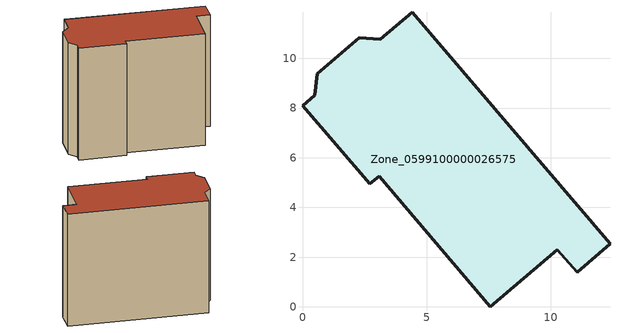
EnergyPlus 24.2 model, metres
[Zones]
Zone_0599100000026575
 floor ground (C_G): 0.5,8.52 0.59,9.39 2.29,10.84 3.14,10.77 4.41,11.86 12.38,2.54 11.07,1.39 10.26,2.3 7.56,0 3.09,5.26 2.71,4.95 0,8.09 z0
 wall outside (C_F): 2.71,4.95 3.09,5.26 7.56,0 10.26,2.3 11.07,1.39 12.38,2.54 4.41,11.86 3.14,10.77 2.29,10.84 0.59,9.39 0.5,8.52 0,8.09 2.71,4.95 z0:10.48
 roof outside (C_R): 0.5,8.52 0,8.09 2.71,4.95 3.09,5.26 7.56,0 10.26,2.3 11.07,1.39 12.38,2.54 4.41,11.86 3.14,10.77 2.29,10.84 0.59,9.39 z10.48
[BUILDING]
Pand.0599100000026575: North Axis=0; Terrain=City; Loads Convergence Tolerance Value=0.04; Temperature Convergence Tolerance Value=0.4; Solar Distribution=FullExterior; Maximum Number of Warmup Days=25; Minimum Number of Warmup Days=1
[Site:Location]
Rotterdam.The.Hague.AP_ZH_NLD Design_Conditions: Latitude=51.96; Longitude=4.45; Time Zone=1; Elevation=-4.5
[SITE:GROUNDTEMPERATURE:BUILDINGSURFACE]
18, 18, 18, 18, 18, 18, 18, 18, 18, 18, 18, 18
[MATERIAL] Thermal Absorptance=0.9; Solar Absorptance=0.7; Visible Absorptance=0.7
Name | Roughness | Thickness | Conductivity | Density | Specific Heat
G.TI.1946 | MediumSmooth | 0.15 | 1 | 540 | 1210
F.TI.1946 | Rough | 0.3 | 0.857143 | 1920 | 840
R.TI.1946 | MediumRough | 0.2 | 0.1 | 1500 | 1000
[CONSTRUCTION]
C_G: G.TI.1946
C_F: F.TI.1946
C_R: R.TI.1946
[ZONE]
Zone_0599100000026575: Type=1; Multiplier=1; Ceiling Height=Autocalculate; Volume=Autocalculate; Floor Area=autocalculate; Part of Total Floor Area=Yes
[ZONEINFILTRATION:DESIGNFLOWRATE]
Infil_Zone_0599100000026575: Zone or ZoneList or Space or SpaceList=Zone_0599100000026575; Schedule=AlwaysOn; Design Flow Rate Calculation Method=Flow/Area; Flow Rate per Floor Area=0.003; Constant Term Coefficient=1; Temperature Term Coefficient=0; Velocity Term Coefficient=0; Velocity Squared Term Coefficient=0
[HVACTEMPLATE:ZONE:IDEALLOADSAIRSYSTEM]
Zone_0599100000026575: Maximum Heating Supply Air Temperature=50; Minimum Cooling Supply Air Temperature=13; Maximum Heating Supply Air Humidity Ratio=0.0156; Minimum Cooling Supply Air Humidity Ratio=0.0077; Heating Limit=NoLimit; Cooling Limit=NoLimit; Dehumidification Control Type=ConstantSensibleHeatRatio; Cooling Sensible Heat Ratio=0.7; Dehumidification Setpoint=60; Humidification Control Type=None; Humidification Setpoint=30; Outdoor Air Method=None; Outdoor Air Flow Rate per Person=0.00944; Outdoor Air Flow Rate per Zone Floor Area=0; Outdoor Air Flow Rate per Zone=0; Demand Controlled Ventilation Type=None; Outdoor Air Economizer Type=NoEconomizer; Heat Recovery Type=None; Sensible Heat Recovery Effectiveness=0.7; Latent Heat Recovery Effectiveness=0.65
[ZONECONTROL:THERMOSTAT]
ThermostatControl_Zone_0599100000026575: Zone or ZoneList=Zone_0599100000026575; Control Type Schedule=DualSetpointControlType; Control 1=Thermostat_Zone_0599100000026575; Temperature Difference Between Cutout And Setpoint=0
[THERMOSTATSETPOINT:DUALSETPOINT]
Thermostat_Zone_0599100000026575: Heating Setpoint Temperature Schedule=HeatingSetpoint_Zone_0599100000026575; Cooling Setpoint Temperature Schedule=CoolingSetpoint_Zone_0599100000026575
[SCHEDULE:COMPACT]
HeatingSetpoint_Zone_0599100000026575: Through: 12/31, For: AllDays, Until: 24:00, 21
CoolingSetpoint_Zone_0599100000026575: Through: 12/31, For: AllDays, Until: 24:00, 24
DualSetpointControlType: Through: 12/31, For: AllDays, Until: 24:00, 4
AlwaysOn: Through: 12/31, For: AllDays, Until: 24:00, 1
